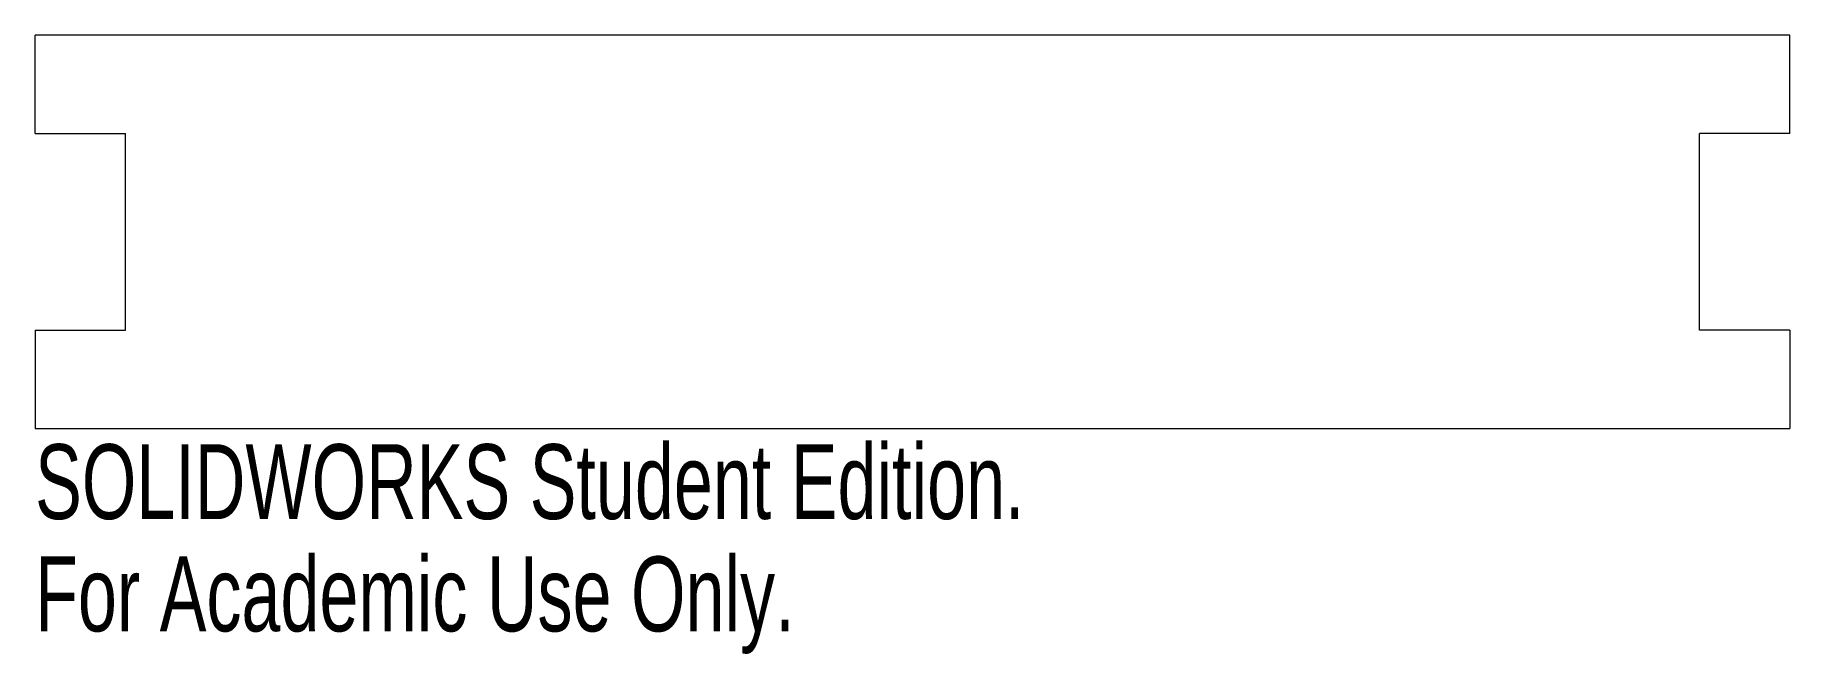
# Model space of a CAD drawing. Header units: inches. Extents: x -2.23 to 2.23, y -1.07 to 0.5.
import ezdxf

# ---------------------------------------------------------------- set-up
doc = ezdxf.new("R2010")
doc.units = ezdxf.units.IN
doc.header["$MEASUREMENT"] = 0
doc.styles.add('SLDTEXTSTYLE0', font='TXT', dxfattribs={"width": 0.7})

msp = doc.modelspace()

# ---------------------------------------------------------------- linework, layer by layer
at = {"color": 7, "linetype": 'Continuous', "lineweight": 15}
for p, q in [((2.23, 0.5), (-2.23, 0.5)), ((-2.23, 0.25), (-2.23, 0.5)), ((2.23, 0.25), (2.23, 0.5)), ((-2.23, 0.25), (-2, 0.25)), ((-2, -0.25), (-2, 0.25)), ((2.23, 0.25), (2, 0.25)), ((2, -0.25), (2, 0.25)), ((-2.23, -0.25), (-2, -0.25)), ((-2.23, -0.25), (-2.23, -0.5)), ((2.23, -0.25), (2, -0.25)), ((2.23, -0.25), (2.23, -0.5)), ((-2.23, -0.5), (2.23, -0.5))]:
    msp.add_line(p, q, dxfattribs=at)

# ---------------------------------------------------------------- texts
at = {"color": 7, "linetype": 'Continuous', "char_height": 0.1903, "attachment_point": 1, "style": 'SLDTEXTSTYLE0'}
for s, insert in [('SOLIDWORKS Student Edition.', (-2.23, -0.5401)), ('For Academic Use Only.', (-2.23, -0.8256))]:
    msp.add_mtext(s, dxfattribs=dict(at, insert=insert))

doc.saveas('drawing.dxf')
